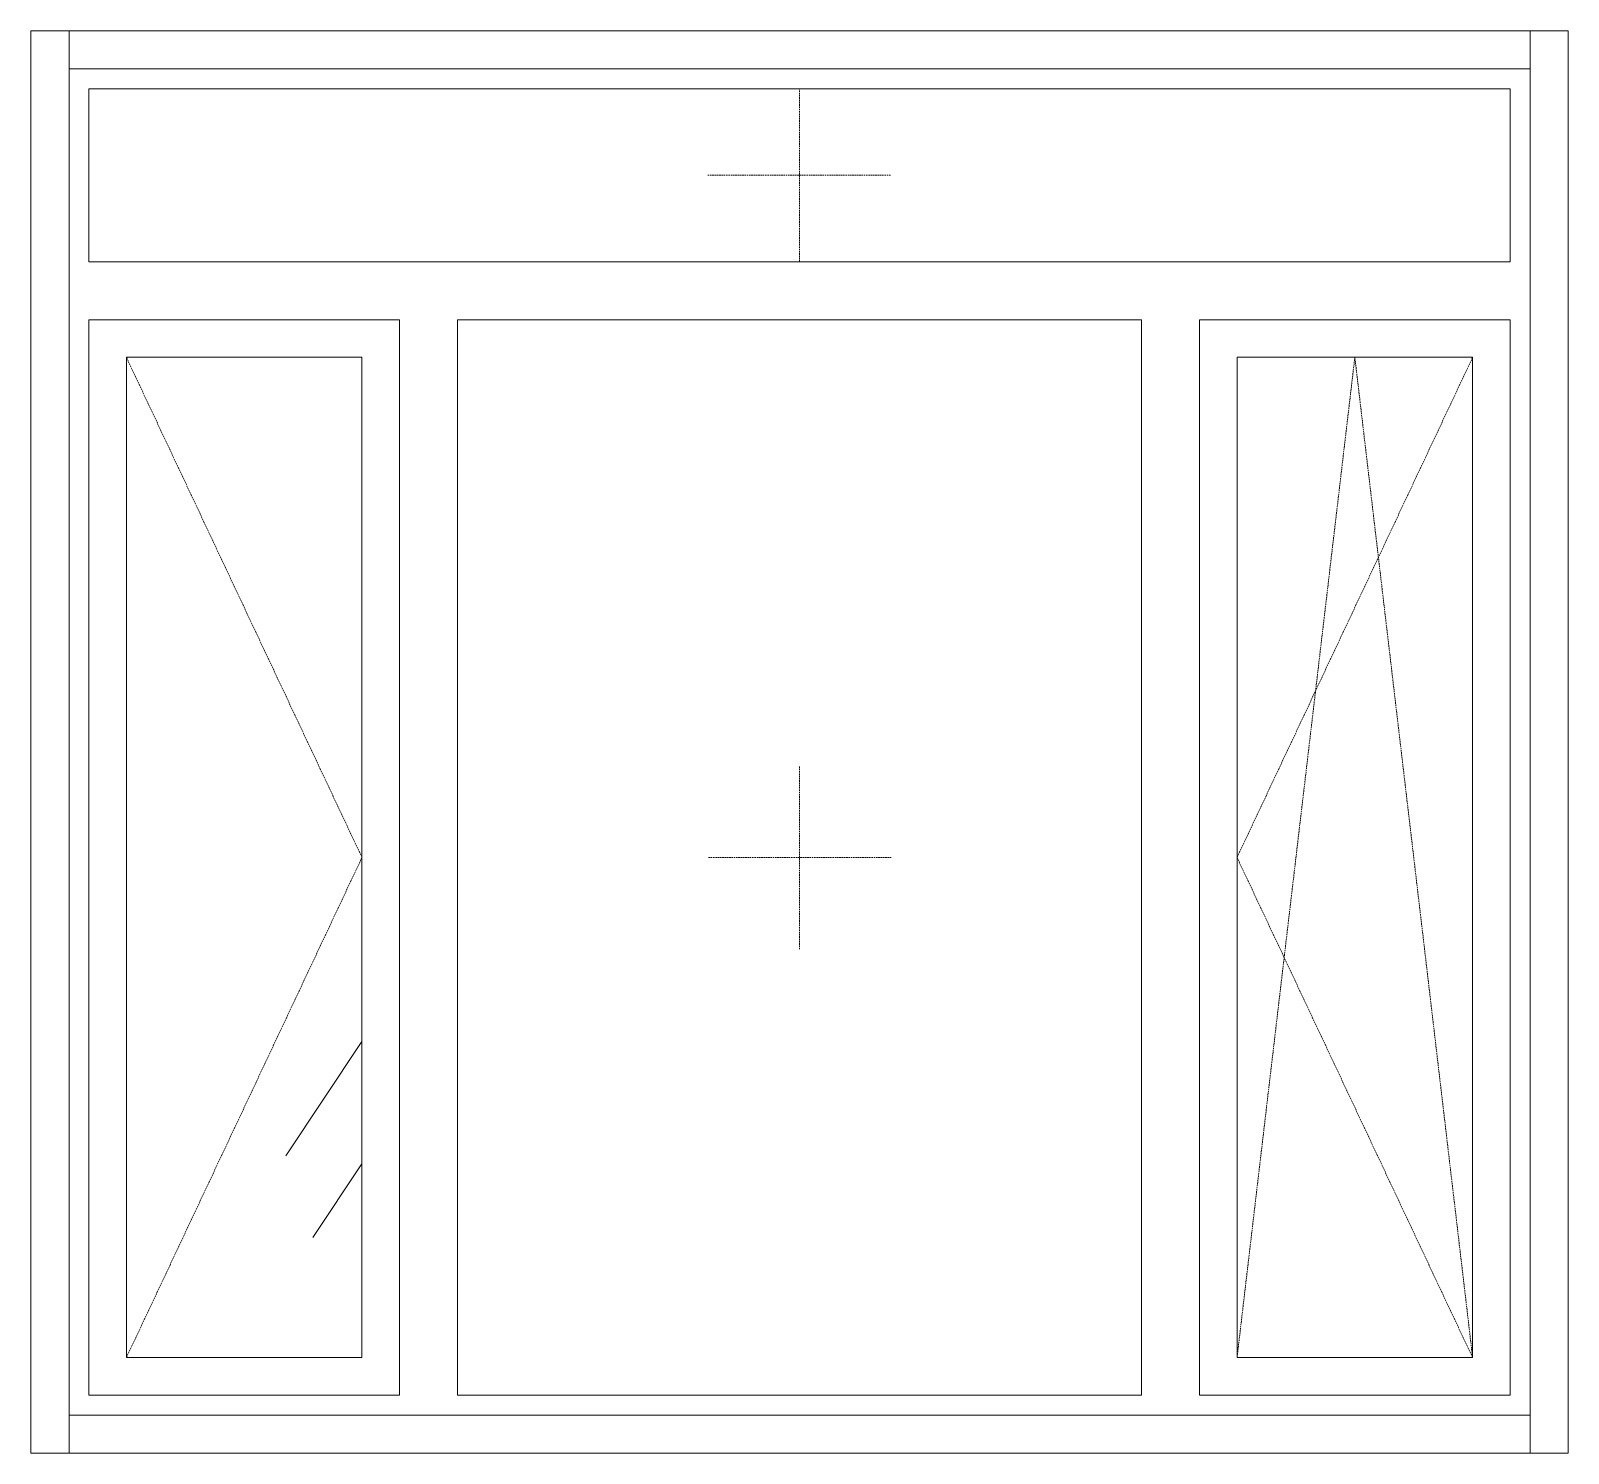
# Model space of a CAD drawing. Header units: millimetres. Extents: x -515342 to 330399, y -224905 to 507333.
# Drawn here: x 107024 to 109034, y 12878 to 14738 of the extents above; entities that cross this region are included whole.
import ezdxf

# ---------------------------------------------------------------- set-up
doc = ezdxf.new("R2010")
doc.units = ezdxf.units.MM
doc.linetypes.add('ASVP_Штриховая_ш2 п1', pattern=[3, 2, -1])
doc.layers.get('0').update_dxf_attribs({"lineweight": 0})
for name, color, linetype, lineweight in [('Витраж', 7, 'Continuous', 0), ('Окна', 7, 'Continuous', 0), ('Окна открывание', 7, 'Continuous', 0)]:
    doc.layers.add(name, color=color, linetype=linetype, lineweight=lineweight)
pattern_1 = [(236.31, (1066.07, 1244.6), (-1777.9963, -3556.002), [641.067, -5769.603]), (236.31, (1101.63, 1137.9), (-1777.9963, -3556.002), [384.64, -6026.03]), (236.31, (888.27, 1137.9), (-1777.9963, -3556.002), [384.64, -6026.03])]

# ---------------------------------------------------------------- blocks, each defined once
blk = doc.blocks.new('Окно_ПВХ_3Створки_1Фрамуга-верх - АР_Окно_ОП_1820_h_х1970_3ст2фр-в-V87-О_АР_Эскиз_Фасад 12-1 копия 1')
at = {"layer": 'Окна'}
h = blk.add_hatch(dxfattribs=at)
h.set_pattern_fill('FP_1', color=256, style=0, pattern_type=2)
h.set_pattern_definition(pattern_1)
h.paths.add_polyline_path([(-75306.7, 10935), (-75306.7, 12243), (-75614.7, 12243), (-75614.7, 10935), (-75509.1, 10935)])
h = blk.add_hatch(dxfattribs=at)
h.set_pattern_fill('FP_1', color=256, style=0, pattern_type=2)
h.set_pattern_definition(pattern_1)
h.paths.add_polyline_path([(-73854.7, 10935), (-73854.7, 12243), (-74162.7, 12243), (-74162.7, 10935), (-73935, 10935)])
for p, q in [((-73805.7, 12594), (-75663.7, 12594)), ((-75663.7, 12594), (-75663.7, 12368)), ((-73805.7, 12368), (-73805.7, 12594)), ((-73805.7, 12368), (-75663.7, 12368)), ((-75257.7, 12292), (-75663.7, 12292)), ((-75663.7, 12292), (-75663.7, 10886)), ((-75257.7, 10886), (-75257.7, 12292)), ((-74287.7, 12292), (-75181.7, 12292)), ((-75181.7, 10886), (-75181.7, 12292)), ((-74287.7, 10886), (-74287.7, 12292)), ((-73805.7, 12292), (-74211.7, 12292)), ((-74211.7, 10886), (-74211.7, 12292)), ((-73805.7, 10886), (-73805.7, 12292)), ((-75614.7, 12243), (-75614.7, 10935)), ((-75306.7, 12243), (-75614.7, 12243)), ((-75306.7, 12243), (-75306.7, 10935)), ((-74162.7, 12243), (-74162.7, 10935)), ((-73854.7, 12243), (-74162.7, 12243)), ((-73854.7, 12243), (-73854.7, 10935)), ((-75614.7, 10935), (-75306.7, 10935)), ((-74162.7, 10935), (-73854.7, 10935)), ((-75663.7, 10886), (-75257.7, 10886)), ((-75181.7, 10886), (-74287.7, 10886)), ((-74211.7, 10886), (-73805.7, 10886))]:
    blk.add_line(p, q, dxfattribs=at)
at = {"layer": 'Окна открывание', "linetype": 'ASVP_Штриховая_ш2 п1'}
for p, q in [((-74734.7, 12368), (-74734.7, 12594)), ((-74854.7, 12481), (-74614.7, 12481)), ((-75614.7, 12243), (-75306.7, 11589)), ((-74008.7, 12243), (-74162.7, 10935)), ((-73854.7, 12243), (-74162.7, 11589)), ((-73854.7, 10935), (-74008.7, 12243)), ((-74734.7, 11469), (-74734.7, 11709)), ((-75306.7, 11589), (-75614.7, 10935)), ((-74614.7, 11589), (-74854.7, 11589)), ((-74162.7, 11589), (-73854.7, 10935))]:
    blk.add_line(p, q, dxfattribs=at)
blk = doc.blocks.new('Прямоугольный импост - АР_Откос_Металлический_50х330 Белый Правый-9899493-О_АР_Эскиз_Фасад 12-1 копия 1')
at = {"layer": 'Витраж'}
for p, q in [((-9974.1, 2570), (-9974.1, 2620)), ((-9974.1, 2620), (-8064.1, 2620)), ((-8064.1, 2620), (-8064.1, 2570)), ((-9974.1, 2570), (-8064.1, 2570))]:
    blk.add_line(p, q, dxfattribs=at)
blk = doc.blocks.new('Прямоугольный импост - АР_Откос_Металлический_50х330 Белый Левый-9898761-О_АР_Эскиз_Фасад 12-1 копия 1')
at = {"layer": 'Витраж'}
for p, q in [((-9974.1, 760), (-9974.1, 810)), ((-8064.1, 810), (-9974.1, 810)), ((-8064.1, 810), (-8064.1, 760)), ((-8064.1, 760), (-9974.1, 760))]:
    blk.add_line(p, q, dxfattribs=at)
blk = doc.blocks.new('Прямоугольный импост - АР_Откос_Металлический_50х330 Белый Правый-9899492-О_АР_Эскиз_Фасад 12-1 копия 1')
at = {"layer": 'Витраж'}
for p, q in [((-8064.1, 2620), (-8014.1, 2620)), ((-8064.1, 2620), (-8064.1, 760)), ((-8014.1, 2620), (-8014.1, 760)), ((-8014.1, 760), (-8064.1, 760))]:
    blk.add_line(p, q, dxfattribs=at)
blk = doc.blocks.new('Прямоугольный импост - АР_Откос_Металлический_50х330 Белый Левый-V99-О_АР_Эскиз_Фасад 12-1 копия 1')
at = {"layer": 'Витраж'}
for p, q in [((-10024.1, 2620), (-9974.1, 2620)), ((-10024.1, 760), (-10024.1, 2620)), ((-9974.1, 760), (-9974.1, 2620)), ((-9974.1, 760), (-10024.1, 760))]:
    blk.add_line(p, q, dxfattribs=at)
blk = doc.blocks.new('СД_Люблино_Фасады_rvt-1-О_АР_Эскиз_Фасад 12-1 копия 1')
at = {"layer": 'Витраж', "lineweight": 9}
for name in ['Прямоугольный импост - АР_Откос_Металлический_50х330 Белый Левый-V99-О_АР_Эскиз_Фасад 12-1 копия 1', 'Прямоугольный импост - АР_Откос_Металлический_50х330 Белый Правый-9899493-О_АР_Эскиз_Фасад 12-1 копия 1', 'Прямоугольный импост - АР_Откос_Металлический_50х330 Белый Правый-9899492-О_АР_Эскиз_Фасад 12-1 копия 1', 'Прямоугольный импост - АР_Откос_Металлический_50х330 Белый Левый-9898761-О_АР_Эскиз_Фасад 12-1 копия 1']:
    blk.add_blockref(name, (-65715.6, 10050), dxfattribs=at)
at = {"layer": 'Окна', "lineweight": 9}
blk.add_blockref('Окно_ПВХ_3Створки_1Фрамуга-верх - АР_Окно_ОП_1820_h_х1970_3ст2фр-в-V87-О_АР_Эскиз_Фасад 12-1 копия 1', (0, 0), dxfattribs=at)

msp = doc.modelspace()

# ---------------------------------------------------------------- block references
msp.add_blockref('СД_Люблино_Фасады_rvt-1-О_АР_Эскиз_Фасад 12-1 копия 1', (182763.6864, 2067.7355))

doc.saveas('drawing.dxf')
